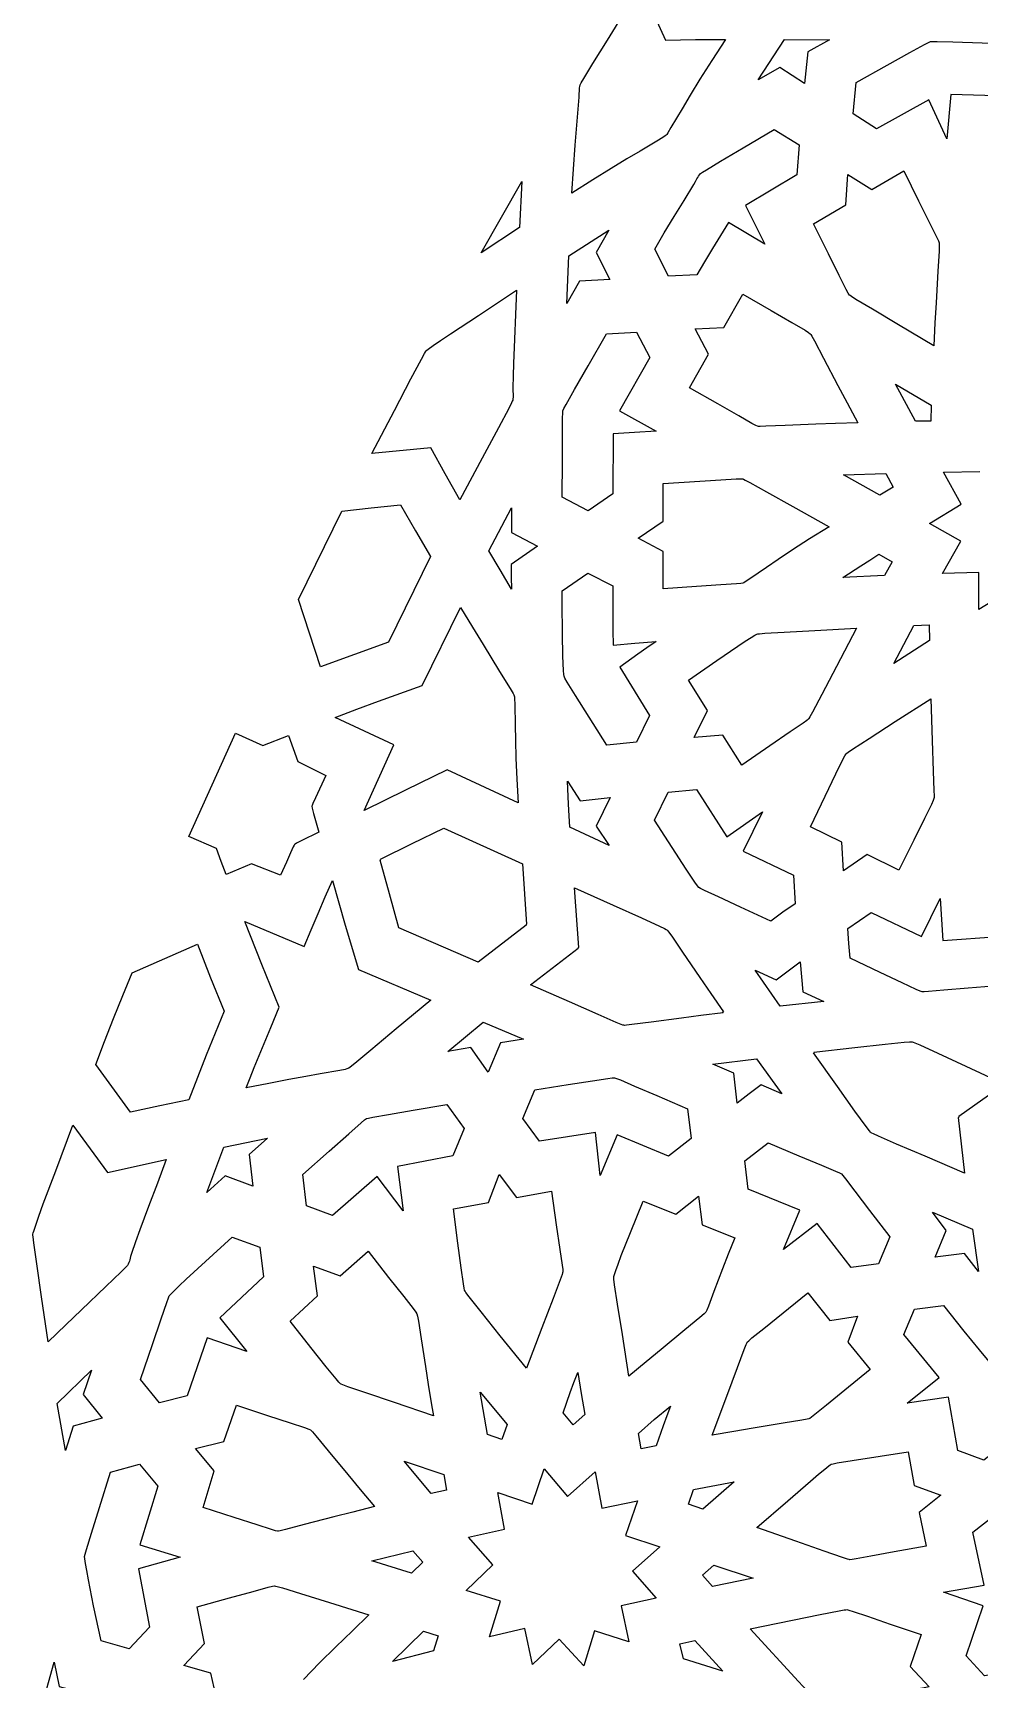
# Model space of a CAD drawing. Extents: x 2600 to 3740, y -1616 to -476.
# Drawn here: x 2698.3 to 2776, y -916 to -780.9 of the extents above; entities that cross this region are included whole.
import ezdxf

# ---------------------------------------------------------------- set-up
doc = ezdxf.new("R2010")
doc.units = 0
doc.layers.add('LAYER_1', color=18, linetype='CONTINUOUS')
doc.layers.add('LAYER_2', color=174, linetype='CONTINUOUS')

msp = doc.modelspace()

# ---------------------------------------------------------------- linework, layer by layer
at = {"layer": 'LAYER_1'}
for points in [[(2749.251667736499, -779.2476968715238), (2750.260285690414, -781.4497559831739), (2752.720459792951, -781.411710424878), (2755.180848434555, -781.3927186296582), (2754.056136677231, -783.129311516908), (2753.092268003477, -784.6601565980154), (2752.282519426999, -785.9806599035215), (2751.6201679615, -787.0862274639682), (2750.710764418257, -788.634179471848), (2750.450266367921, -789.0673759803642), (2750.365626966571, -789.1967694991282), (2750.310273483383, -789.2672608659864), (2750.241357850279, -789.3217825384324), (2750.11522124839, -789.4057161945551), (2749.693002110406, -789.6643092160571), (2748.180798902642, -790.5618264036798), (2747.09768272145, -791.2107096027103), (2745.801135414446, -791.9996485604929), (2744.294590925925, -792.9336227934829), (2742.58148320018, -794.0176118181348), (2742.70872383952, -792.0428894044884), (2742.856276911035, -790.0695033248477), (2743.175599411117, -786.1244691179395), (2743.18487019873, -785.8744171007659), (2743.187069834959, -785.6229397225361), (2743.203561419912, -785.3743251255044), (2743.223842661943, -785.2524314143918), (2743.255708053695, -785.1328614519239), (2743.343042225988, -784.9580442046151), (2743.546646957691, -784.6090925358089), (2744.29647557569, -783.386107625468), (2745.492808860427, -781.4585501044293), (2747.123261764633, -778.8210633562207)], [(2778.577790573227, -826.635089235127), (2775.980134323227, -828.1986115739942), (2775.99276860057, -825.1857941911817), (2772.993897750961, -825.2636292741895), (2774.514619186508, -822.5977204607129), (2771.934571579086, -821.139727907002), (2774.545808151352, -819.5524476335645), (2773.086640670883, -816.9307740495801), (2776.072755172836, -816.8755982683301)], [(2713.617554977523, -918.5581925676465), (2712.941407516586, -915.5529053972364), (2710.714600875961, -914.9172700212598), (2712.402894332992, -913.1338837907911), (2711.815064743148, -910.1234925554395), (2714.472226636708, -909.3849679269206), (2716.41628532158, -908.8432290325582), (2717.647990553174, -908.5104275942164), (2717.996944922557, -908.4261758341358), (2718.168092086898, -908.3987153337598), (2718.245649928026, -908.4095732594334), (2718.377169214581, -908.4401577711967), (2718.802297096887, -908.5592078615659), (2720.302344908676, -909.0197414696866), (2722.671515088873, -909.7595370952929), (2725.913087204086, -910.7578156755567), (2724.559136462728, -912.0763159358053), (2723.205646966672, -913.395385537934), (2721.861189173796, -914.7234480714228), (2721.195025434137, -915.3934840591398), (2720.534333541977, -916.068927125752)]]:
    msp.add_lwpolyline(points, dxfattribs=at)
for points in [[(2761.937257125961, -782.4176209734082), (2761.68124516307, -785.0188172624707), (2759.635133102523, -783.7104981706739), (2757.855225875961, -784.7188905046582), (2760.031892135727, -781.3971131609082), (2763.712281540023, -781.4249451921582)], [(2779.678742721664, -783.9956239030957), (2778.333527877914, -786.0433839128614), (2773.679108932602, -785.9183839128614), (2773.353883102523, -789.5607789323926), (2771.869050338852, -786.3698914812207), (2767.587739303695, -788.7243226335645), (2765.661897018539, -787.4925721452832), (2765.902650192367, -784.9416383073926), (2768.46135868388, -783.5159395935733), (2770.331540869677, -782.4690161532819), (2771.518039435569, -781.8144096494209), (2771.856420700367, -781.6384570183088), (2772.025697067367, -781.5656617448926), (2772.200252580763, -781.5531169943081), (2772.562458694345, -781.5537899113447), (2773.848868270035, -781.5892787301976), (2778.662995651352, -781.7582581804395)], [(2761.056947067367, -792.5169099138379), (2756.834626510727, -795.033038453877), (2758.403382614242, -798.2013123796582), (2755.442841842758, -796.4182618425489), (2754.124040896324, -798.5676638933668), (2753.473936997006, -799.6479108096414), (2752.839234665023, -800.7371705339551), (2750.50531132518, -800.8332093523145), (2749.373048141586, -798.6256287859082), (2750.157848941237, -797.2819375160327), (2750.963299922112, -795.9503612029649), (2751.779243298857, -794.6249901535367), (2752.595521286117, -793.2999146745801), (2752.721931708988, -793.0715671427853), (2752.842277791668, -792.838420946284), (2752.905864015775, -792.7245483171972), (2752.974758927238, -792.6148759840481), (2753.051237450192, -792.5112039342082), (2753.137574508773, -792.4153321550489), (2753.288127292127, -792.3056836184463), (2753.613890104306, -792.1002202419727), (2754.786914146775, -791.3968314541099), (2756.648383299443, -790.2951307608572), (2759.19003422557, -788.7850831316114), (2761.222993209945, -790.0584595964551)], [(2738.278077438461, -796.8340180681348), (2735.130219772445, -798.9093507097364), (2738.471162155258, -793.0528748796582)], [(2772.290009811508, -806.5648530290723), (2769.378994476264, -804.8238215792645), (2767.24379855754, -803.5582268135895), (2765.897760511893, -802.7516336322184), (2765.524843959148, -802.5153266669503), (2765.414140747139, -802.4380217961486), (2765.354218795883, -802.3876069353223), (2765.260894719278, -802.24252280466), (2765.091681145579, -801.9278472245765), (2764.520823160095, -800.7934955799286), (2763.632120145825, -798.9920997289444), (2762.416047409164, -796.5312073991895), (2765.06927616893, -794.9674714372754), (2765.226197555648, -792.4952271745801), (2767.18856938182, -793.7247193620801), (2769.82626469432, -792.186114625752), (2771.044036537465, -794.6605351040869), (2771.947491045415, -796.4649140648125), (2772.517139018442, -797.6066198379906), (2772.670695179445, -797.9312728823932), (2772.73349125682, -798.0930207536817), (2772.740806493437, -798.1748490860876), (2772.741618474116, -798.3164587059096), (2772.725303135386, -798.7789419825655), (2772.631908531637, -800.4204059072746), (2772.478434929152, -803.0161353240348), (2772.387020842001, -804.6714504657548)], [(2744.556458786117, -798.8844331071973), (2745.702119186508, -801.1203187273145), (2743.205140426742, -801.2532075212598), (2742.16171391307, -803.0822785661817), (2742.335114791977, -799.1763642595411), (2745.599885299789, -797.0553468034864)], [(2733.381745651352, -819.2066987321973), (2732.177864368838, -817.0660238963944), (2730.980531051742, -814.9216798112989), (2726.151368454086, -815.3913148210645), (2728.007471924068, -811.8630491215931), (2729.356827983623, -809.277086272888), (2730.216712640226, -807.6453629424118), (2730.468501944756, -807.1910713050916), (2730.550803122737, -807.0549707799128), (2730.604401901352, -806.979815797627), (2730.668301932368, -806.9211468599549), (2730.785990137451, -806.8289886646842), (2731.182376907657, -806.543994047583), (2731.792853887644, -806.1244110387983), (2732.61671275309, -805.569818730804), (2734.901742843063, -804.0539225870848), (2738.031800582992, -801.9929383562207), (2737.938812340702, -803.9980876899601), (2737.849439064767, -806.0034762327575), (2737.775433254487, -808.0093255125795), (2737.747865805, -809.0124921563643), (2737.728547409164, -810.0158570573926), (2737.735934787838, -810.2691381683662), (2737.750739123453, -810.5234000934221), (2737.750854157099, -810.7757024816644), (2737.738494979775, -810.9001999898255), (2737.714173629867, -811.0231049821973), (2737.683050995128, -811.107345394656), (2737.618582831731, -811.248012676111), (2737.390802759081, -811.6990887236607), (2736.548217511162, -813.2834329008742), (2735.205503327968, -815.7835115562493)], [(2766.057465866195, -812.8724702165723), (2764.216143946665, -812.9315630666811), (2762.606236116003, -812.991544591747), (2760.081574196502, -813.0993940060038), (2758.485303058137, -813.1664591378494), (2758.035883703894, -813.1754603099016), (2757.89845277311, -813.1722115220658), (2757.819245651352, -813.1631806657911), (2757.664397453784, -813.0950472342545), (2757.355517144807, -812.9295937432554), (2756.272603212489, -812.3144830920811), (2754.564389894134, -811.3333617306915), (2752.224763229477, -810.0017426775098), (2753.791657760727, -807.2550233171582), (2752.683289840805, -805.1508820818067), (2755.048249557602, -805.0521882341504), (2756.615205124008, -802.3053925798536), (2758.938409252144, -803.6659091315634), (2760.642287958169, -804.654846091662), (2761.716528750531, -805.2851917023505), (2762.014312275479, -805.4699515773539), (2762.15081913768, -805.5699342058301), (2762.198607738129, -805.6342181006542), (2762.270785977088, -805.7519804459305), (2762.489849031249, -806.1469160566924), (2763.237565069556, -807.5672599410159), (2764.418569824054, -809.8145749604321), (2765.179243773453, -811.2432244900597)], [(2748.973847702133, -807.5130952165723), (2746.474824264633, -811.8937714861036), (2749.499482467758, -813.5662568376661), (2747.72743584732, -813.6689073034825), (2745.956116989242, -813.7832215593457), (2745.928834274398, -818.7196992204786), (2743.902985885727, -820.1036713884473), (2741.783814743148, -818.9798005388379), (2741.796298757792, -816.0106288634886), (2741.801757433499, -813.8382161266366), (2741.813053418816, -812.4645847926627), (2741.824909980249, -812.0779441718738), (2741.843049362289, -811.8917573259473), (2741.920080797951, -811.7165096158202), (2742.105502920795, -811.3664168763853), (2742.79571387411, -810.1397925565698), (2743.902071514386, -808.2080768604567), (2745.412965133773, -805.567462282002), (2747.878876999008, -805.4372742937207)], [(2772.056489303695, -812.7317994402051), (2770.79730351268, -812.7564576433301), (2769.142976120102, -809.6934235857129), (2772.082032516586, -811.4266846941114)], [(2750.072663620102, -826.5040314958692), (2750.061158493148, -823.4370301530957), (2748.015290573227, -822.3523591325879), (2750.057587936508, -820.9693787859082), (2750.059815719711, -817.8761323259473), (2754.803313279412, -817.5633427618275), (2756.071337788772, -817.4934732509876), (2756.428528190908, -817.4840028447725), (2756.600831344711, -817.4929688737989), (2756.674429210707, -817.5197823058572), (2756.7967168914, -817.5770963164562), (2757.187830442577, -817.7820055629383), (2758.559491523994, -818.5444053846821), (2760.723314520164, -819.7606401736406), (2763.686799362289, -821.4111817644239), (2762.08702336467, -822.4196981136315), (2760.698584941431, -823.3178481732307), (2759.517971633377, -824.0995951860707), (2758.54167098131, -824.7589023950007), (2757.187957808359, -825.6860503725272), (2756.803520369081, -825.9418176268221), (2756.682869735344, -826.0151084890989), (2756.609345749008, -826.0509980486036), (2756.438812375369, -826.0780112118664), (2756.082684034065, -826.1083178184879), (2754.81537415952, -826.1891479137433), (2752.810879547493, -826.3141614382454)], [(2768.963227584945, -818.1543458269239), (2767.85604985057, -818.8349641130567), (2764.885743454086, -817.1564362810254), (2768.349091842758, -817.0482209489942)], [(2730.960145309555, -823.8703950212598), (2727.515626266586, -830.9014313982129), (2724.720876904201, -831.9073143680951), (2721.92962773143, -832.9228699968457), (2721.023774477579, -830.1630357535837), (2720.127320602523, -827.4001344011426), (2723.688142135727, -820.1317323015332), (2726.093605286355, -819.8591838617461), (2728.501099899398, -819.6051820085645), (2729.722364983534, -821.7425484323401)], [(2737.607636764633, -821.9010194109082), (2739.763673141586, -823.0188020036817), (2737.595704391586, -824.5187104509473), (2737.597641837943, -825.5318985188832), (2737.609742477523, -826.5450166032911), (2736.680737435943, -824.9658931596248), (2735.762421920883, -823.3805115984082), (2737.620637252914, -819.8705476091504)], [(2768.240449264633, -825.4201386736036), (2764.810914352523, -825.5831025407911), (2766.293700884205, -824.621412178675), (2767.039261380533, -824.1470818826224), (2767.789063766586, -823.6795380876661), (2768.882020309555, -824.2838929460645)], [(2745.974305465805, -831.1383546159864), (2747.730278903437, -830.9798489739323), (2749.48724491893, -830.8327821062207), (2748.73443033351, -831.3500533447269), (2747.987224786546, -831.8754626014816), (2746.501130416977, -832.9381287859082), (2748.959718063461, -836.9178651140332), (2747.88177616893, -839.1181672380567), (2745.448457077133, -839.3632386491895), (2742.871441374617, -835.2667927852483), (2742.191125923815, -834.1673270536032), (2742.007578868292, -833.8530812489539), (2741.930177047836, -833.6951783464551), (2741.908348481311, -833.5379851426085), (2741.886160717022, -833.2105701047803), (2741.842093514186, -832.0460771795815), (2741.800747277394, -830.2037048756613), (2741.764893844711, -827.6854584978223), (2741.763978317367, -826.6906617448926), (2743.895051315414, -825.2286256120801), (2745.924622848617, -826.2805360124707), (2745.932696063241, -828.709725865324), (2745.946348128583, -829.9241937104098)], [(2738.161774948227, -844.1004670427442), (2732.339539840805, -841.377520875752), (2728.923536485726, -843.0364919175031), (2725.51474125682, -844.7102235124707), (2727.947327926742, -839.3233674333692), (2723.134583786117, -837.0725434587598), (2724.915362988056, -836.4002161256587), (2726.702740296268, -835.7454337330284), (2730.287751510727, -834.4638856218457), (2733.433595016586, -828.0425904558301), (2734.412659045491, -829.6675788307416), (2735.275846747243, -831.0842485654236), (2736.641512535037, -833.2990533027427), (2737.504431111457, -834.6998470450721), (2737.739184798992, -835.0990030360174), (2737.805954548219, -835.223973128943), (2737.838441207992, -835.2994721696973), (2737.852213431297, -835.3834939211823), (2737.862582361716, -835.5300375806008), (2737.876763010423, -836.0103621796472), (2737.904464124992, -837.7176613934413), (2737.932595256959, -838.9433222338253), (2737.979987216119, -840.416114713625), (2738.053945335525, -842.1353819456584)], [(2756.528687790023, -841.0038483904004), (2754.958894088852, -838.5187257097364), (2752.623902633773, -838.7264588640332), (2753.706330612289, -836.5170319841504), (2752.149659469711, -834.0051148698926), (2754.472721611821, -832.38634145845), (2756.186039513962, -831.2213448851107), (2756.811961060246, -830.8073123016125), (2757.282946568781, -830.5046831942991), (2757.598162713649, -830.3127773187238), (2757.75677616893, -830.2309144304395), (2757.834450042436, -830.2140576652014), (2757.970275384651, -830.1962290490044), (2758.416166119961, -830.1569442827947), (2760.003407307351, -830.0588807485336), (2762.515070047113, -829.9253321326181), (2765.947724655258, -829.7449067400098), (2764.298237935007, -832.8815004728236), (2763.099484792059, -835.1807550030738), (2762.335242816063, -836.6312794325537), (2762.110994012436, -837.0347082038152), (2762.037450493649, -837.1553412888308), (2761.989289596664, -837.2216828630567), (2761.853155394853, -837.3321422729789), (2761.557536150752, -837.5419840247303), (2760.494560606533, -838.2680848877742), (2758.81379910572, -839.4165261202952)], [(2771.940797165023, -830.7474244402051), (2769.008546188461, -832.6400788591504), (2770.661805465805, -829.5173676775098), (2771.914368942367, -829.4626954362989)], [(2769.425538375961, -849.6120789812207), (2766.830445602523, -848.3393739030957), (2764.884309127914, -849.6772340105176), (2764.74911625682, -847.3186066911817), (2762.154054000961, -846.0458863542676), (2763.373270918893, -843.538659281404), (2764.258556944384, -841.7007622528231), (2764.823578497675, -840.5413019087536), (2764.990260853571, -840.218831318482), (2765.082001999008, -840.0693848894239), (2765.141738946079, -840.0154998914979), (2765.252355183157, -839.9318523918143), (2765.625568991011, -839.6745964681384), (2766.975326187275, -838.7955269902984), (2769.12076900669, -837.4214017513278), (2772.051392868148, -835.5414460466504), (2772.155559546502, -838.9765885290151), (2772.248279149602, -841.4893814356133), (2772.305025094397, -843.0783966196539), (2772.312243387727, -843.5260412698428), (2772.309222567114, -843.6630697577018), (2772.301270797836, -843.7422059343457), (2772.239541287333, -843.903166638336), (2772.089153678901, -844.2265416419183), (2771.529584911401, -845.3630050497433), (2770.63692598165, -847.1565371615883)], [(2720.076386764633, -840.6922334001661), (2722.36239750682, -841.8329652116895), (2721.522796896976, -843.6639565795374), (2721.300050126306, -844.1536956514999), (2721.241687857231, -844.2930956509292), (2721.220094040023, -844.3625520036817), (2721.255669226191, -844.5374174900667), (2721.367047249109, -844.9520092593443), (2721.790498092758, -846.5024903581739), (2720.342936810394, -847.2199245623502), (2719.95707023544, -847.4130980109783), (2719.850387813582, -847.4706535870305), (2719.801881149398, -847.5030854509473), (2719.764094189534, -847.5652495273654), (2719.698127686401, -847.7012250992524), (2719.478014580586, -848.1921501799701), (2719.134258892479, -848.9709395941745), (2718.659577682602, -850.0326722429395), (2716.281068161117, -849.0967438982129), (2715.237937580681, -849.5256570781074), (2714.198762252914, -849.9641297624707), (2713.790951219436, -848.9053970373741), (2713.392884567367, -847.8429902361036), (2711.123261764633, -846.857745485127), (2714.961762741195, -838.3576539323926), (2717.212403610336, -839.3849519060254), (2719.313233688461, -838.5574830339551)], [(2744.580598190414, -845.9922059343457), (2745.639436081039, -847.5976441667676), (2742.405732467758, -846.085284547627), (2742.349974412553, -845.1433614767686), (2742.303323665049, -844.2009104445015), (2742.226136520492, -842.3152344987989), (2743.249421432602, -843.9217866228223), (2745.722688034164, -843.6535371111036)], [(2756.646485641586, -848.0663178728223), (2760.769288375961, -850.0411866472364), (2760.901429489242, -852.3692048357129), (2759.897232585581, -853.078475514894), (2758.902131393539, -853.8004487321973), (2756.421356746362, -852.6492703513914), (2754.602864901036, -851.8138663043196), (2753.455620376668, -851.2803395917922), (2753.136517272065, -851.1224374237358), (2752.988587692367, -851.0347932146192), (2752.877864285163, -850.9004763331512), (2752.670672307466, -850.605574219461), (2751.964015680144, -849.5373733161493), (2749.361543014633, -845.5108979509473), (2750.482789352523, -843.2222169206739), (2752.79681523143, -842.9982636736036), (2755.301606491195, -846.8836854265332), (2758.235322311508, -844.8232453630567)], [(2738.852570846664, -854.0511506364942), (2738.813813522445, -854.0817597673536), (2738.816560104477, -854.130938844502), (2734.879670456039, -857.1703675554395), (2728.368928268539, -854.3440583513379), (2727.591308301856, -851.5693471978879), (2726.822511032211, -848.7921784685254), (2726.873872116195, -848.7657502458692), (2726.859528854477, -848.7101777361036), (2729.459298365041, -847.4328009118542), (2732.063050582992, -846.1635621355176), (2738.519288375961, -849.1105225847364)], [(2725.067109420883, -857.7817261980176), (2730.986146286117, -860.2863343523145), (2728.13972659413, -862.6476892017608), (2726.067311445966, -864.3878509996443), (2724.754454098736, -865.4851676818707), (2724.37834499332, -865.7859928345831), (2724.25958027641, -865.8732630165839), (2724.186707809555, -865.9179871843457), (2724.108583873582, -865.9437348203492), (2723.970574366724, -865.9764416879466), (2723.515510319114, -866.0650957258924), (2721.893483839657, -866.351903268572), (2720.728968122858, -866.5595072051822), (2719.330415231379, -866.8162115398904), (2717.699048522744, -867.1267414886348), (2715.836091354477, -867.4958222673536), (2716.156646463872, -866.6615837550003), (2716.485392388165, -865.8305513562225), (2717.160882968349, -864.1755512288967), (2717.849415668843, -862.5257145443834), (2718.537843063461, -860.8759339616895), (2717.115199470754, -857.3522526532339), (2715.709107711898, -853.8219331071973), (2720.601868942367, -855.8922761247754), (2721.168094829925, -854.527483353662), (2721.739618241592, -853.1648504542902), (2722.321826329819, -851.806841492456), (2722.920106247055, -850.4559205339551), (2723.435856070266, -852.2933876043123), (2723.968596143078, -854.1260658293)], [(2755.025880172836, -861.253741578877), (2754.94622929393, -861.2643464372754), (2754.991181686508, -861.3305390642286), (2753.167245914622, -861.5544255961593), (2751.573310777491, -861.7583613837046), (2749.074972254984, -862.0918322915182), (2747.495225813962, -862.3018549194271), (2747.049530778687, -862.3514803570918), (2746.912676384427, -862.3608553718697), (2746.833131149398, -862.3593323991895), (2746.755017072884, -862.3387789512614), (2746.623935133798, -862.2917909824823), (2746.202510913813, -862.1197798564854), (2744.720123827901, -861.4724954695362), (2742.380261826077, -860.4377732241715), (2739.177216842758, -859.0359071062207), (2743.096406295883, -856.035968141377), (2743.093476608383, -855.9871857927442), (2743.132081344711, -855.9569733904004), (2742.78085453807, -851.0557130144239), (2745.965610330852, -852.4978653036965), (2748.300069683874, -853.5441799128685), (2749.772885941535, -854.2125902659334), (2750.182632079727, -854.4106855414236), (2750.305219130935, -854.4766864380329), (2750.372712448227, -854.5210297868848), (2750.426688258439, -854.5789612834859), (2750.510614029967, -854.686642195677), (2750.76971230985, -855.0500799666547), (2751.662673787092, -856.3610531937718), (2753.073946526055, -858.4351926654434), (2753.980933883087, -859.7525882421146)], [(2773.032044723617, -855.399737672627), (2777.60116703807, -855.0715363786817), (2778.883088424789, -856.9543183611036), (2777.837769821273, -859.0879548357129), (2775.108500407852, -859.3015574304269), (2773.11293745307, -859.4756049737482), (2771.851166719987, -859.5862366887745), (2771.49548023754, -859.6103151178951), (2771.323273971664, -859.6095917986036), (2771.161251879596, -859.5517995383889), (2770.835534220252, -859.4079082282049), (2769.69059140824, -858.8695027939643), (2767.883603952648, -858.0097241679516), (2765.409730270492, -856.8439210222364), (2765.310341607626, -855.630992543912), (2765.226319625961, -854.4169038103223), (2767.146210983383, -853.0957673357129), (2771.269013717758, -855.070636110127), (2772.801637008773, -851.9423402116895)], [(2714.016145065414, -861.1916993425489), (2713.273898466944, -863.0026421735492), (2712.545324316263, -864.8191921720927), (2711.831022539669, -866.6413927285206), (2711.131593063461, -868.4692872331739), (2708.729960589207, -868.9816382625585), (2706.329896286117, -869.5012849138379), (2703.488740280258, -865.5674317644239), (2704.211842604341, -863.6778261443477), (2704.950395864259, -861.7941369257362), (2705.703703912743, -859.9162891572303), (2706.471070602523, -858.0442078874707), (2709.144420047375, -856.8699164904217), (2711.82171757518, -855.7046540544629), (2712.914132956437, -858.4500956652766)], [(2761.546723678695, -859.6214326189161), (2763.25448735057, -860.4009278581739), (2759.688172653305, -860.7868836687207), (2757.629914596664, -857.8335908220411), (2759.337647750961, -858.6130860612989), (2761.330537155258, -857.1498597429395)], [(2736.706025436508, -863.7987550066114), (2735.710114791977, -866.2033570573926), (2734.267304733383, -864.190997438252), (2732.37899906932, -864.5015900896192), (2735.300660446273, -862.1120026872754), (2738.588136032211, -863.5030701921582)], [(2774.331757858383, -869.8514130876661), (2774.33603031932, -869.8972352312207), (2774.298707321273, -869.9246247575879), (2774.797700241195, -874.4987061784864), (2771.586482711314, -873.1158283806728), (2769.232999798553, -872.1127533355366), (2767.747888530453, -871.471798388633), (2767.334296334257, -871.2815901225046), (2767.210322808067, -871.2180862711064), (2767.141785934555, -871.1752808855176), (2767.086578559923, -871.1198232635045), (2766.999804423545, -871.0165647124174), (2766.731080471855, -870.6672034400951), (2765.809602096832, -869.4010145343724), (2764.369744510299, -867.385652041527), (2762.40390141307, -864.6300538347364), (2762.483277633773, -864.6200593279004), (2762.437959030258, -864.5546448991895), (2765.817585870278, -864.1790232364549), (2768.290732268371, -863.9058270518285), (2769.855833111861, -863.7467126424451), (2770.297377352917, -863.7135786963241), (2770.432812336175, -863.7092549916559), (2770.51132328807, -863.7133363054395), (2770.588977000962, -863.7356815915936), (2770.719105039124, -863.7853548762878), (2771.137158726647, -863.9654598492284), (2772.607078994172, -864.6401242648367), (2774.927078256791, -865.7177200791643), (2778.103150680648, -867.1786378191114)], [(2759.82367070018, -867.9985078142286), (2758.10150273143, -867.2509187029004), (2757.120567417766, -867.9985096376249), (2756.146668747055, -868.7552979753614), (2756.004486750839, -867.5201971365011), (2755.873780563461, -866.2838624284864), (2754.151612594711, -865.5362733171582), (2757.741578415023, -865.0976289079786)], [(2752.355714157211, -871.6562379167676), (2750.517457321273, -873.1078217790723), (2746.291322067367, -871.3654816911817), (2744.909425094711, -874.7019074724317), (2744.507935836898, -871.1555054948926), (2739.921143844711, -871.8844178484082), (2738.550935104477, -870.019610719502), (2739.526124313461, -867.6650727556348), (2742.260619123086, -867.2293416046742), (2744.261435912315, -866.909475499127), (2745.52795108913, -866.717255433943), (2745.885650700375, -866.6726942274091), (2746.059541061508, -866.6644624040723), (2746.223670844698, -866.7155734763019), (2746.554528069755, -866.8469712340127), (2747.718603075304, -867.3425542176512), (2749.556122537821, -868.1350661785335), (2752.071442916977, -869.2083619402051)], [(2733.73578007518, -870.8227875993848), (2732.802033737289, -873.0880006120801), (2728.247224166977, -873.9425080583692), (2728.718110397445, -877.5851014421582), (2726.584016159164, -874.7656434343457), (2722.928040817367, -877.9749787614942), (2720.788361862289, -877.1706269548536), (2720.471192672836, -874.6169160173536), (2722.652825278826, -872.6803743369021), (2724.246713451131, -871.2605095892916), (2725.260336351476, -870.3695141018549), (2725.551885562702, -870.1261524329929), (2725.701173141586, -870.0195802019239), (2725.871029407823, -869.9712566554359), (2726.22917652273, -869.8978960005784), (2727.50819310003, -869.6706069859413), (2729.533922476428, -869.3268003983874), (2732.302064254867, -868.8555634782911)], [(2699.575471237289, -888.3530762956739), (2699.036001991728, -884.6475330239298), (2698.63805010085, -881.9368806433057), (2698.396766541864, -880.2213439111313), (2698.339610067207, -879.7368141498782), (2698.327731725154, -879.5878712118767), (2698.327302291977, -879.5011475847364), (2698.345682575502, -879.4107011263817), (2698.389320044168, -879.257776337851), (2698.551995561931, -878.7645534121823), (2698.814586895271, -878.0216020915709), (2699.176352094195, -877.0290456598575), (2700.194436288827, -874.2956105984879), (2701.600312545883, -870.5652344987989), (2704.456727340805, -874.4586060808301), (2709.273988082992, -873.3855317400098), (2708.543818206395, -875.3093014924116), (2707.81627313348, -877.2341574692543), (2707.103931970867, -879.1644872636039), (2706.757393826744, -880.1330759651765), (2706.41937382518, -881.1046784685254), (2706.346391735628, -881.3530084176791), (2706.280299168212, -881.6046592520172), (2706.243376201764, -881.7286162170799), (2706.200423311603, -881.8496668625783), (2706.148856396312, -881.9665656748917), (2706.086091354477, -882.0780671404004), (2706.031407602338, -882.1466027572003), (2705.928391693506, -882.2571190140318), (2705.578536110905, -882.6050988940947), (2704.311738821971, -883.8158862439534), (2702.304462769993, -885.7265163308541), (2701.029008733587, -886.9492996322192)], [(2716.068116500961, -872.9725678728223), (2716.381318405258, -875.5789063737989), (2714.108094528305, -874.7246735857129), (2712.59027226268, -876.0863374040723), (2713.994050338852, -872.3712189958692), (2717.580293014633, -871.6258424089551)], [(2768.668519332992, -879.7415040300489), (2767.759339645492, -881.9365266130567), (2765.491334274398, -882.2392915056348), (2762.700074508773, -878.6331971452832), (2759.94735844432, -880.7634156511426), (2761.28036625682, -877.5450928972364), (2757.054231002914, -875.8027680681348), (2756.770997360336, -873.4999268816114), (2758.687196090805, -872.0078004167676), (2761.208715331828, -873.0661844593385), (2763.056584438488, -873.8338005244532), (2764.222734835173, -874.3243914197583), (2764.547644087397, -874.4700970561217), (2764.699097946273, -874.5516999529004), (2764.81524462122, -874.6787923409283), (2765.036085352851, -874.9585296030587), (2765.799621443307, -875.968725070916), (2767.005251131925, -877.5678589990526)], [(2738.839814499008, -890.5141938493848), (2736.694045037616, -887.8490903398161), (2735.125229914086, -885.8979107828352), (2734.144130056649, -884.6556753714336), (2733.877336142789, -884.2988555306351), (2733.800466677836, -884.1862477432658), (2733.761506393539, -884.1174042986036), (2733.720384331714, -883.9445855730653), (2733.661780161094, -883.5815893593599), (2733.485528915192, -882.28708734275), (2733.219559499284, -880.2379439993794), (2732.85067875682, -877.4382050798536), (2735.728822067367, -876.9025758073926), (2736.598450973617, -874.6010468767286), (2738.030579879867, -876.4846833513379), (2740.903016403305, -875.9786713884473), (2741.287439607269, -878.7529823880545), (2741.585598418011, -880.7805165140052), (2741.774239597865, -882.0625579172648), (2741.820224439438, -882.4244201450622), (2741.830109909164, -882.6003907487989), (2741.812255713355, -882.6803955396869), (2741.770450633145, -882.8153426519573), (2741.616198375602, -883.2503541826493), (2741.033599364565, -884.7828788626609), (2740.101681773288, -887.2026102608882)], [(2753.268067672836, -878.7343781755567), (2755.950471237289, -879.8113435075879), (2755.398926392799, -881.1637221677747), (2754.929261089774, -882.3512969942661), (2754.217483878848, -884.2238394873641), (2753.77896914597, -885.412579669285), (2753.650881940506, -885.745401606805), (2753.577546432602, -885.9011262224317), (2753.524115162526, -885.9603577409905), (2753.423828360927, -886.054428497468), (2753.083788936686, -886.3481615435463), (2751.853552218697, -887.3655105037665), (2749.904448655024, -888.9703542129675), (2748.665825673677, -889.9984556952722), (2747.254090622055, -891.1798737810254), (2746.719120219947, -887.7534275952154), (2746.324902100539, -885.2467488186363), (2746.086325910346, -883.6601809546482), (2746.030056553242, -883.212045959676), (2746.01849083673, -883.0742844817853), (2746.018281295883, -882.9940675066114), (2746.06277605398, -882.8240308116433), (2746.179031885415, -882.4797762030116), (2746.367954450709, -881.9619822783156), (2746.630449410384, -881.2713276351548), (2747.379779154957, -879.3741505838368), (2748.434266403305, -876.7936738298536), (2751.116669967758, -877.8706239030957), (2752.979981735336, -876.4009278581739)], [(2775.951173141586, -882.577716188252), (2774.80023320018, -881.1080964372754), (2772.403535202133, -881.3987763689161), (2773.315339401352, -879.1974671648145), (2772.170564010727, -877.7133057878614), (2775.458039596664, -879.1043732927442)], [(2717.246705368148, -883.0129121111036), (2713.681855514633, -886.3666566179395), (2715.893739059555, -889.1460297868848), (2712.627290084945, -888.0175050066114), (2710.993623092758, -892.7889436052442), (2708.70565922557, -893.359942750752), (2707.165650680648, -891.4447968767286), (2708.143453145254, -888.5639484960079), (2708.851677105671, -886.4537346710646), (2709.305030248596, -885.1212594379668), (2709.440726415593, -884.7488938046315), (2709.518220260727, -884.5736268327832), (2709.640266205058, -884.4325999270687), (2709.911370803546, -884.1586017044787), (2710.331877093684, -883.7524215742636), (2710.902128112967, -883.2148489456741), (2712.493236488944, -881.7486838303753), (2714.68744023143, -879.7664216325879), (2716.940766647445, -880.5892976091504)], [(2731.21527226268, -894.4394410417676), (2728.006020236522, -893.3417054414709), (2725.654483493668, -892.5476494378995), (2724.170224680242, -892.038528085139), (2723.756312823977, -891.8849601072147), (2723.631934240668, -891.8323991786369), (2723.562806442367, -891.7955964372754), (2723.440497663243, -891.6727762604082), (2723.207735974009, -891.3994892919332), (2722.406942164406, -890.4062396584427), (2721.152601611948, -888.8252968933725), (2719.436890915023, -886.6661103532911), (2721.681947067367, -884.5760834978223), (2721.364320114242, -882.140948610127), (2723.539429977523, -882.9355805681348), (2725.852876022445, -880.9016602800489), (2727.529850463316, -883.0584869200494), (2728.768028850067, -884.627973321892), (2729.549538720956, -885.6214125778131), (2729.763457818658, -885.9056436173769), (2729.856507614242, -886.0500977800489), (2729.903558782001, -886.2437269216748), (2729.973152503512, -886.6501626794728), (2730.193783210648, -888.098160021397), (2730.546030941359, -890.3875017614462), (2730.780145942339, -891.8456180169001), (2731.057526901352, -893.5115998552442)], [(2763.765900924789, -886.5865662859082), (2766.038117721664, -886.2467988298536), (2765.227570846664, -888.3919099138379), (2767.057130172836, -890.6314118669629), (2764.985789433099, -892.3124730961033), (2763.477184403575, -893.5510971468228), (2762.521308606338, -894.3318049797315), (2762.247517145474, -894.5456031146975), (2762.108155563461, -894.6391175554395), (2762.03312457467, -894.6630303947561), (2761.90077918202, -894.6932536686772), (2761.464592322886, -894.7743245149719), (2759.909364273461, -895.0308143638435), (2757.449625619035, -895.4356750162768), (2755.882800503651, -895.7022093670237), (2754.092530563461, -896.0159943864942), (2755.291583255911, -892.8146820491459), (2756.160332490198, -890.4690442244856), (2756.716288244026, -888.9884609180855), (2756.882440433801, -888.5754959609742), (2756.93851768381, -888.4513581254955), (2756.976960495102, -888.3823121355176), (2757.096591517157, -888.2624818841243), (2757.361382534556, -888.03306319584), (2758.323084502429, -887.2430160737453), (2761.951447799789, -884.3209718034864)], [(2778.230988815414, -896.643390016377), (2776.406434372055, -898.0789826677442), (2774.266755416977, -897.2746156023145), (2773.483430221664, -892.8814881609082), (2770.095338180648, -893.3807252214551), (2772.738007858383, -891.2756684587598), (2769.841645553695, -887.7411073015332), (2770.696290329086, -885.6679414079786), (2773.072144821273, -885.3604768083692), (2774.762436417974, -887.4665951503359), (2776.010163951459, -888.9987666895099), (2776.798113487233, -889.9683927143831), (2777.014292151451, -890.2458140616106), (2777.109071090805, -890.3868745134473), (2777.152781643113, -890.5486576792734), (2777.219612764321, -890.8889335478348), (2777.431555097502, -892.102424428859), (2777.762734858487, -894.0222692279096)], [(2702.455567672836, -892.6818879411817), (2704.014191940414, -894.6219209001661), (2701.612946823227, -895.2751954362989), (2700.99374516307, -897.2878754900098), (2700.316224411117, -893.4203675554395), (2703.137666061508, -890.6896394060254)], [(2743.625733688461, -894.3080323503614), (2742.675416305648, -895.1557801530957), (2741.865144088852, -894.1839478777051), (2742.44481091334, -892.515181176687), (2742.743383736222, -891.6839027741879), (2743.050568893539, -890.8558076189161), (2743.326783870949, -892.5837998656001)], [(2726.370332077133, -901.8858521745801), (2724.59114027397, -902.3293362154088), (2723.037317802781, -902.7252810686771), (2720.603544773398, -903.3598289483211), (2719.064540823129, -903.7600472850888), (2718.629179700832, -903.8630802097616), (2718.494789781323, -903.8887171447723), (2718.415833786117, -903.8964875505567), (2718.250201468302, -903.8621263388196), (2717.913670791835, -903.764545353554), (2716.726533324775, -903.3879986434331), (2714.851659308601, -902.7833965821865), (2712.286286666977, -901.9672883318067), (2713.216126754867, -898.9448579118848), (2711.681550338852, -897.1131776140332), (2713.999696090805, -896.5332368181348), (2715.02401860057, -893.5415070818067), (2717.579131704319, -894.3891466133111), (2719.451304319208, -895.0020303826203), (2720.633042692943, -895.3951734365812), (2720.962657241785, -895.5140343974458), (2721.116853073227, -895.5835908220411), (2721.17616614126, -895.6362839127147), (2721.269830298302, -895.7360101596204), (2721.561514302512, -896.0752420732274), (2722.571422033164, -897.3035832373196), (2724.167415034824, -899.2474935319073), (2725.191705627795, -900.4811868586337)], [(2737.248505905258, -895.1432374284864), (2736.825806930648, -896.3778260515332), (2735.645478561508, -895.9700196550489), (2735.039674118148, -892.4731019304395)], [(2749.496003463852, -896.8904908464551), (2748.270539596664, -897.1313050554395), (2748.039368942367, -895.8786652849317), (2749.342428938854, -894.7415800221866), (2750.660279586898, -893.6217072771192), (2750.358565094976, -894.4350298526202), (2750.065322844631, -895.2514839511219)], [(2770.690308883773, -900.1609986589551), (2772.865449264633, -900.9556306169629), (2771.09271366893, -902.3713868425489), (2771.670258834945, -905.1417725847364), (2769.046804242969, -905.6062430023093), (2767.129706625012, -905.9597867565417), (2765.917272319052, -906.1820219417173), (2765.574774638691, -906.2375294753722), (2765.40780766307, -906.2525666521192), (2765.330767725332, -906.2378878601362), (2765.200517029014, -906.2017474972309), (2764.780136894429, -906.0662707717728), (2763.298136393994, -905.5508543141013), (2760.957862702414, -904.7253366890129), (2757.755372360336, -903.6087373064161), (2760.293885079212, -901.4093316425603), (2762.15474412601, -899.8036682950174), (2762.83220554682, -899.2262938158312), (2763.341635978936, -898.8007195068847), (2763.683496232136, -898.5280668985653), (2763.791731544698, -898.4494367103866), (2763.858247116195, -898.4094575212598), (2764.02174748276, -898.366072668032), (2764.365711867387, -898.3010681766822), (2765.593175263456, -898.1012644611789), (2770.193238571273, -897.3879273698926)], [(2708.583283737289, -900.2071259782911), (2707.100343063461, -905.0275300310254), (2710.406281784164, -906.034503297627), (2706.983125045883, -906.9830354021192), (2707.895875290023, -911.7915528581739), (2706.223817184555, -913.5724671648145), (2703.917176559555, -912.9137299821973), (2703.307134732439, -910.0203230596899), (2702.881683277268, -907.8989341967457), (2702.736320367433, -907.1288401767268), (2702.63487476451, -906.553063038539), (2702.576603039806, -906.1720402378292), (2702.560761764633, -905.9862092302442), (2702.601086909954, -905.7988656937082), (2702.710175835761, -905.4178556885865), (2703.126614462108, -904.0733893985338), (2703.794016510225, -901.9499166119826), (2704.696320846664, -899.0445435808301), (2707.067933395492, -898.4003480241895)], [(2732.271455124008, -900.5216096208692), (2731.031922653305, -900.8031495378614), (2728.812806442367, -898.1629823015332), (2732.047730758773, -899.2472108171582)], [(2745.033662155258, -902.0007813737989), (2747.952485397445, -901.3987000749707), (2746.976044967758, -904.2505982683301), (2749.785920456039, -905.1923707292676), (2747.538239791977, -907.1830781267286), (2749.492371872055, -909.3986390398145), (2746.609223678695, -910.0423920915723), (2747.257539108383, -912.9740632341504), (2744.430726364242, -912.0843537614942), (2743.54437382518, -914.9655335710645), (2741.536897018539, -912.7628205583692), (2739.347535446273, -914.8405488298536), (2738.707154586898, -911.8826783464551), (2735.805451706039, -912.5871766374707), (2736.707887008773, -909.6536896989942), (2733.881074264633, -908.7639802263379), (2736.078492477523, -906.6600983904004), (2734.09042485057, -904.3942597673536), (2737.030671432602, -903.7296326921582), (2736.489533737289, -900.7359345720411), (2739.299439743148, -901.6777070329786), (2740.293610885727, -898.7740205095411), (2742.227021530258, -901.0495332048536), (2744.483704879867, -899.0329774187207)], [(2753.32757695018, -902.0789826677442), (2752.147340133773, -901.6712373064161), (2752.555085495102, -900.4803345964551), (2755.898316696273, -899.8372681902051)], [(2778.802857711898, -915.371661500752), (2776.465333297836, -915.7858460710645), (2774.937379196273, -914.1370576189161), (2776.343324020492, -910.0306580827832), (2773.076875045883, -908.9021485612989), (2776.437806442367, -908.3253968523145), (2775.506684616195, -903.9908479021192), (2777.249085739242, -902.6129029558301), (2779.50238163768, -903.4357789323926), (2779.772665794111, -904.809009840938), (2780.020465678376, -906.0075031874916), (2780.431185000111, -907.8828192408444), (2780.69968434229, -909.0668111848931), (2780.769709252111, -909.4011493948167), (2780.79110844432, -909.5645631120801), (2780.754050920257, -909.7218910820554), (2780.652720318344, -910.0409132602201), (2780.264943855243, -911.1655428696579), (2779.643187003575, -912.9414571974748)], [(2730.342591598617, -906.4580415056348), (2729.412507370102, -907.3575623796582), (2726.158112838852, -906.3332703874707), (2729.505280807602, -905.5016969011426)], [(2754.109284713852, -908.4380524919629), (2753.285065963852, -907.5069611833692), (2754.227753952133, -906.6810944841504), (2757.462647750961, -907.7653229997754)], [(2770.351228073227, -915.0077546404004), (2771.898682907211, -916.6788819597364), (2769.664552047836, -917.1212189958692), (2768.849732711898, -919.7699616716504), (2766.279762116476, -918.9690805269083), (2764.397219655021, -918.3898794383947), (2763.20854694222, -918.0184158471241), (2762.876424746153, -917.9062285632722), (2762.720185592758, -917.8407471941114), (2762.658715519211, -917.7919714685697), (2762.559973901003, -917.6995653368377), (2762.25028904569, -917.3844441444921), (2761.179403965093, -916.2370420721054), (2757.20990116893, -911.9062073991895), (2762.966865460899, -910.7355309692043), (2764.507667467411, -910.4367667012273), (2764.943436771964, -910.3638820061433), (2765.077637041585, -910.3471707623462), (2765.156037643539, -910.3438447282911), (2765.320926437099, -910.3827052110225), (2765.655560244744, -910.4871620229094), (2766.83555534853, -910.8853301999225), (2768.699007847379, -911.5232803908757), (2771.248902633773, -912.3859437273145)], [(2731.207795456039, -913.7346833513379), (2727.851319625961, -914.5965455339551), (2730.396882370102, -912.1235535905957), (2731.591492965805, -912.4874299333692)], [(2754.980470016586, -915.4047730730176), (2751.726106002914, -914.3804963396192), (2751.448884323227, -913.1582520769239), (2752.662965133773, -912.8894532487989)], [(2700.485017135727, -916.6520570085645), (2702.826234176742, -917.2971375749707), (2701.040925338852, -919.2216370866895), (2701.472718551742, -921.2000001237989), (2699.009461715805, -918.4890321062207), (2700.057435348617, -914.6582978532911)]]:
    msp.add_lwpolyline(points, close=True, dxfattribs=at)
at = {"layer": 'LAYER_2'}
msp.add_lwpolyline([(3169.765015915023, -475.9542725847364, 0.4142135623730951), (2599.765015915023, -1045.954272584736, 0.4142135623730951), (3169.765015915023, -1615.954272584736, 0.4142135623730951), (3739.765015915023, -1045.954272584736, 0.4142135623730951)], format="xyb", close=True, dxfattribs=at)

doc.saveas('drawing.dxf')
